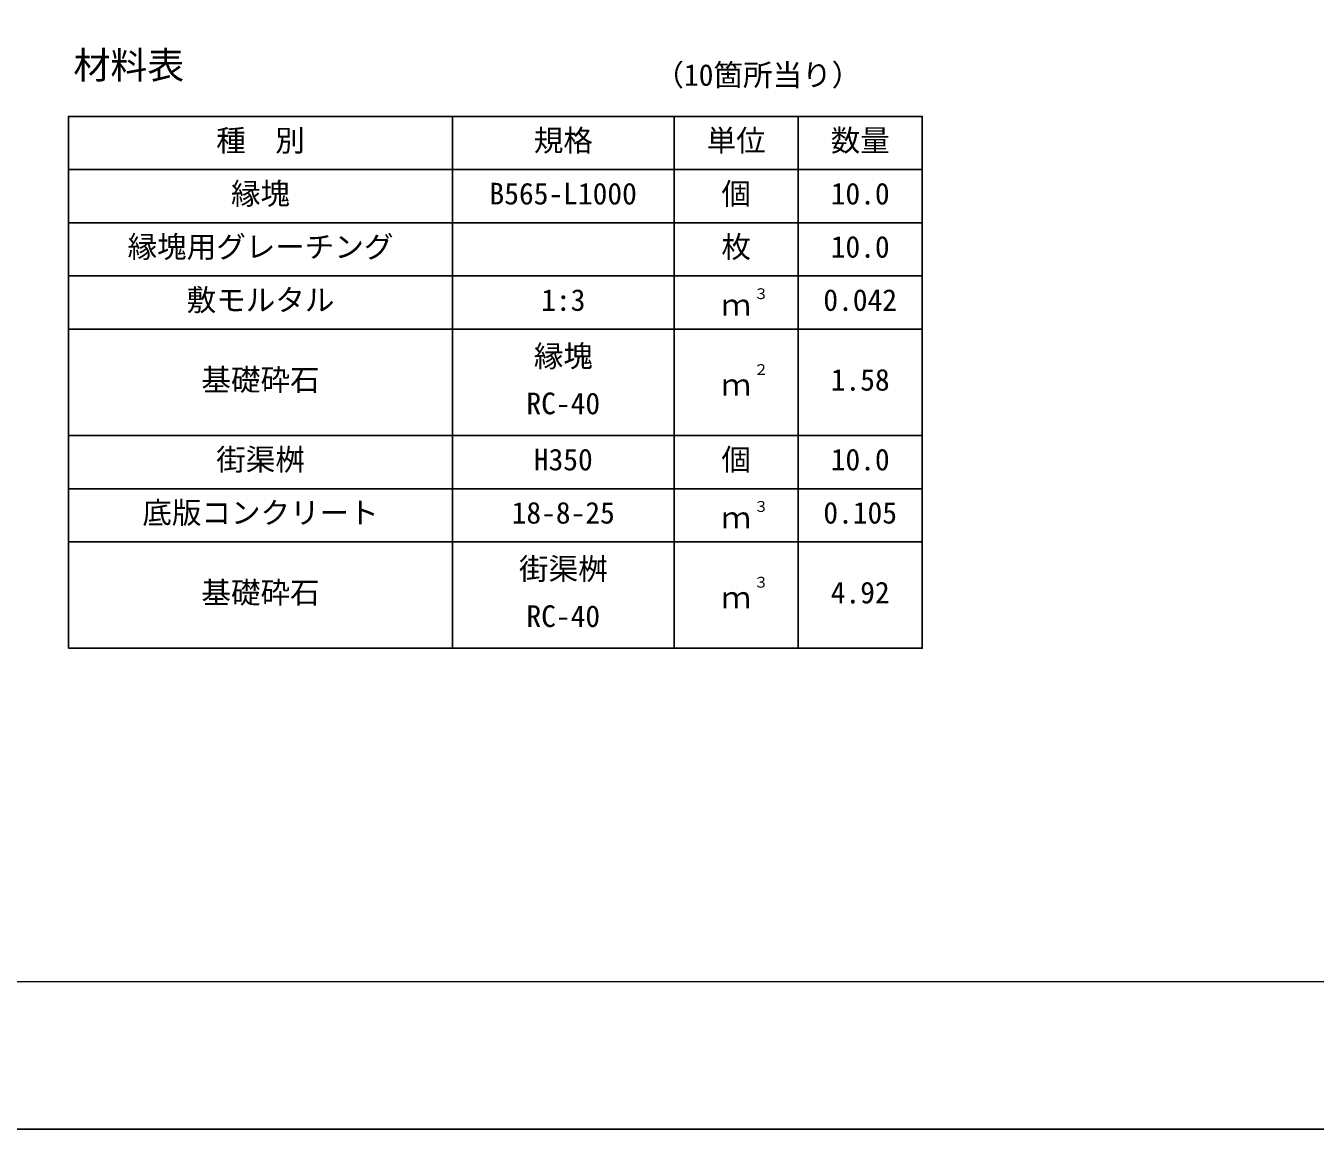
# Model space of a CAD drawing. Units: millimetres, scale not verified. Extents: x -8400 to 8400, y -5940 to 5940.
# Drawn here: x -5476 to -1984, y -5940 to -2952 of the extents above; entities that cross this region are included whole.
import ezdxf
from ezdxf.enums import TextEntityAlignment as Align

# ---------------------------------------------------------------- set-up
doc = ezdxf.new("R2010")
doc.units = ezdxf.units.MM
doc.header["$LTSCALE"] = 20
for name, color, linetype, lineweight in [('0-1_Defpoints', 5, 'Continuous', 25), ('0-3_HYO', 3, 'Continuous', 25), ('0-4_HYO2', 4, 'Continuous', 25), ('0-7_TXT', 7, 'Continuous', 25), ('0-8_WAKU', 3, 'Continuous', 13)]:
    doc.layers.add(name, color=color, linetype=linetype, lineweight=lineweight)
doc.styles.add('ＭＳ ゴシック', font='')
doc.styles.get('ＭＳ ゴシック').set_extended_font_data('MS Gothic')

msp = doc.modelspace()

# ---------------------------------------------------------------- linework, layer by layer
at = {"layer": '0-1_Defpoints'}
msp.add_lwpolyline([(-8400, -5940), (8400, -5940), (8400, 5940), (-8400, 5940)], close=True, dxfattribs=at)
at = {"layer": '0-3_HYO'}
for p, q in [((-4320.36, -3197.76), (-4320.36, -4637.76)), ((-3720.36, -3197.76), (-3720.36, -4637.76)), ((-3384.36, -3197.76), (-3384.36, -4637.76)), ((-5360.36, -3341.76), (-3048.36, -3341.76))]:
    msp.add_line(p, q, dxfattribs=at)
msp.add_lwpolyline([(-5360.36, -4637.76), (-3048.36, -4637.76), (-3048.36, -3197.76), (-5360.36, -3197.76)], close=True, dxfattribs=at)
at = {"layer": '0-4_HYO2'}
for p, q in [((-5360.36, -3485.76), (-3048.36, -3485.76)), ((-5360.36, -3629.76), (-3048.36, -3629.76)), ((-5360.36, -3773.76), (-3048.36, -3773.76)), ((-5360.36, -4061.76), (-3048.36, -4061.76)), ((-5360.36, -4205.76), (-3048.36, -4205.76)), ((-5360.36, -4349.76), (-3048.36, -4349.76))]:
    msp.add_line(p, q, dxfattribs=at)
at = {"layer": '0-8_WAKU'}
msp.add_lwpolyline([(-8000, -5540), (8000, -5540), (8000, 5540), (-8000, 5540)], close=True, dxfattribs=at)

# ---------------------------------------------------------------- texts
at = {"layer": '0-7_TXT', "style": 'ＭＳ ゴシック'}
for s, height, p in [('材料表', 73.31, (-5347.03, -3117.76)), ('（10箇所当り）', 58.65, (-3773.7, -3132.43)), ('種\u3000別', 58.65, (-4960.36, -3309.76)), ('規格', 58.65, (-4100.36, -3309.76)), ('単位', 58.65, (-3632.36, -3309.76)), ('数量', 58.65, (-3296.36, -3309.76)), ('縁塊', 58.65, (-4920.36, -3453.76)), ('B565-L1000', 58.65, (-4220.36, -3453.76)), ('個', 58.65, (-3592.36, -3453.76)), ('10.0', 58.65, (-3296.36, -3453.76)), ('縁塊用グレーチング', 58.65, (-5200.36, -3597.76)), ('枚', 58.65, (-3592.36, -3597.76)), ('10.0', 58.65, (-3296.36, -3597.76)), ('敷モルタル', 58.65, (-5040.36, -3741.76)), ('３', 29.33, (-3504.97, -3701.27)), ('1:3', 58.65, (-4080.36, -3741.76)), ('ｍ', 58.65, (-3592.36, -3755.09)), ('0.042', 58.65, (-3316.36, -3741.76)), ('縁塊', 58.65, (-4100.36, -3893.76)), ('基礎砕石', 58.65, (-5000.36, -3957.76)), ('２', 29.33, (-3504.97, -3906.6)), ('ｍ', 58.65, (-3592.36, -3971.09)), ('1.58', 58.65, (-3296.36, -3957.76)), ('RC-40', 58.65, (-4120.36, -4021.76)), ('街渠桝', 58.65, (-4960.36, -4173.76)), ('H350', 58.65, (-4100.36, -4173.76)), ('個', 58.65, (-3592.36, -4173.76)), ('10.0', 58.65, (-3296.36, -4173.76)), ('底版コンクリート', 58.65, (-5160.36, -4317.76)), ('18-8-25', 58.65, (-4160.36, -4317.76)), ('３', 29.33, (-3504.97, -4277.27)), ('0.105', 58.65, (-3316.36, -4317.76)), ('ｍ', 58.65, (-3592.36, -4331.09)), ('街渠桝', 58.65, (-4140.36, -4469.76)), ('基礎砕石', 58.65, (-5000.36, -4533.76)), ('３', 29.33, (-3504.97, -4482.6)), ('4.92', 58.65, (-3296.36, -4533.76)), ('ｍ', 58.65, (-3592.36, -4547.09)), ('RC-40', 58.65, (-4120.36, -4597.76))]:
    msp.add_text(s, height=height, dxfattribs=at).set_placement(p, align=Align.BOTTOM_LEFT)

doc.saveas('drawing.dxf')
